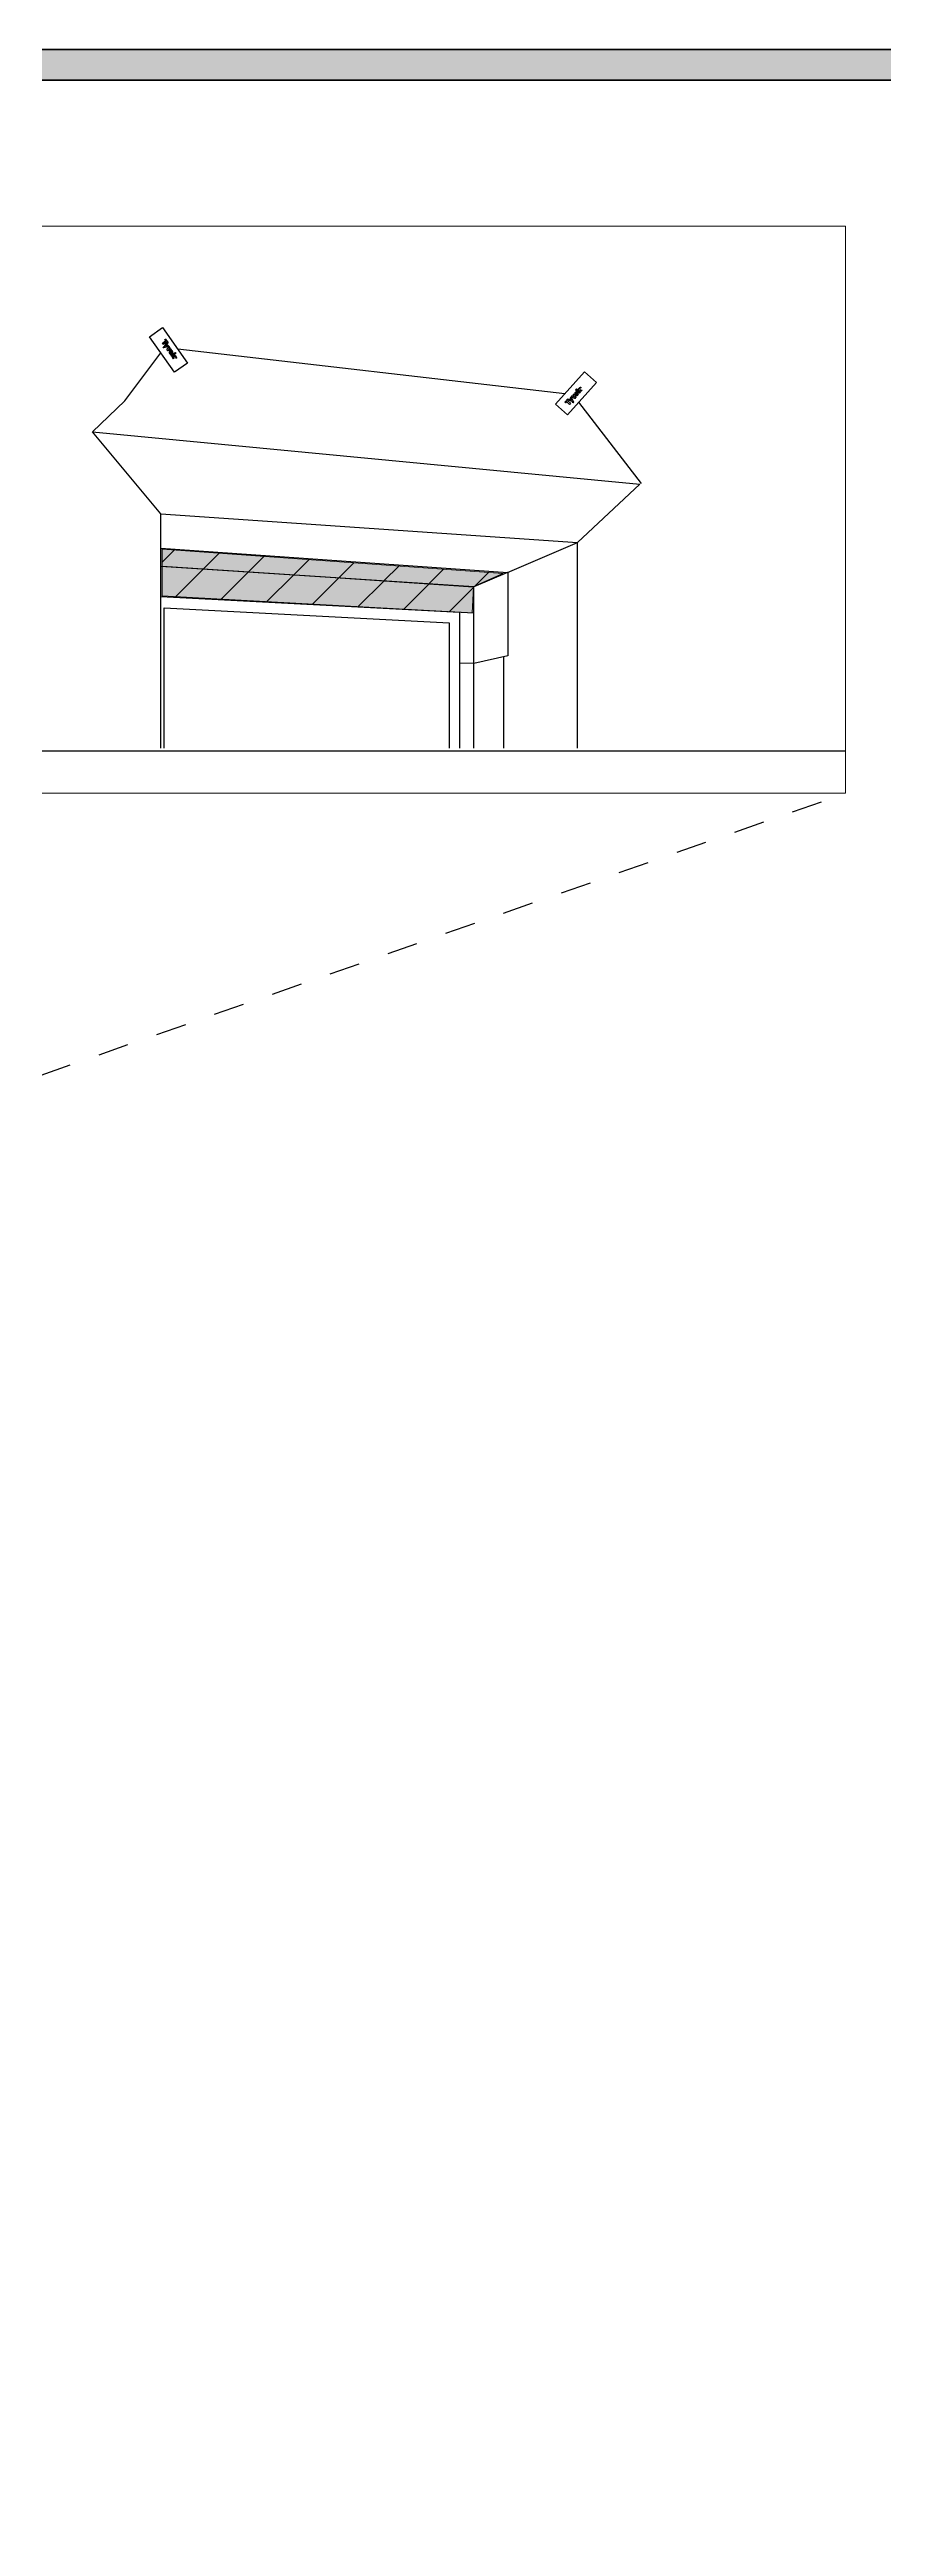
# Model space of a CAD drawing. Extents: x -1328 to 5679, y -4611 to 1603.
# Drawn here: x 1289 to 1534, y -1745 to -1017 of the extents above; entities that cross this region are included whole.
import ezdxf

# ---------------------------------------------------------------- set-up
doc = ezdxf.new("R2010")
doc.units = 0
doc.header["$MEASUREMENT"] = 0
doc.linetypes.add('AI-Linetype-21', pattern=[18.002632, 9.001316, -9.001316])
for name, color, linetype, lineweight in [('-ATI-DETAIL', 7, 'Continuous', 0), ('.ATI-HATCH', 7, 'Continuous', 0), ('G-ANNO-TTLB', 7, 'Continuous', 0), ('Layer 12', 7, 'Continuous', 0), ('TYVEK', 7, 'Continuous', 0), ('X-REF - TRACED', 7, 'Continuous', 0)]:
    doc.layers.add(name, color=color, linetype=linetype, lineweight=lineweight)
pattern_1 = [(45, (0, 0), (-7.071067, 7.07107), [])]

msp = doc.modelspace()

# ---------------------------------------------------------------- hatches: boundary and pattern name
at = {"layer": '.ATI-HATCH', "true_color": 0x808080, "transparency": 33554687}
h = msp.add_hatch(color=8, dxfattribs=at)
edge = h.paths.add_edge_path()
edge.add_spline(control_points=[(1423.23, -1170.37), (1423.23, -1170.37), (1321.34, -1163.2), (1321.34, -1163.2), (1321.34, -1163.2), (1321.34, -1168.66), (1321.34, -1168.66), (1321.34, -1168.66), (1413.33, -1174.59), (1413.33, -1174.59), (1413.33, -1174.59), (1423.23, -1170.37), (1423.23, -1170.37)], knot_values=[0, 0, 0, 0, 1, 1, 1, 2, 2, 2, 3, 3, 3, 4, 4, 4, 4], degree=3, periodic=0)
edge = h.paths.add_edge_path()
edge.add_spline(control_points=[(1413.33, -1174.59), (1413.33, -1174.59), (1321.34, -1168.66), (1321.34, -1168.66), (1321.34, -1168.66), (1321.34, -1177.39), (1321.34, -1177.39), (1321.34, -1177.39), (1413.33, -1182.22), (1413.33, -1182.22), (1413.33, -1182.22), (1413.33, -1174.59), (1413.33, -1174.59)], knot_values=[0, 0, 0, 0, 1, 1, 1, 2, 2, 2, 3, 3, 3, 4, 4, 4, 4], degree=3, periodic=0)
edge.add_line((1413.33, -1174.59), (1413.33, -1174.59))
at = {"layer": 'G-ANNO-TTLB', "true_color": 0xff00ff, "transparency": 33554687}
h = msp.add_hatch(color=6, dxfattribs=at)
edge = h.paths.add_edge_path()
edge.add_spline(control_points=[(1601.48, -3473.69), (1601.48, -3473.69), (-1328.04, -3473.69), (-1328.04, -3473.69), (-1328.04, -3473.69), (-1328.04, -1016.69), (-1328.04, -1016.69), (-1328.04, -1016.69), (1601.48, -1016.69), (1601.48, -1016.69), (1601.48, -1016.69), (1601.48, -3473.69), (1601.48, -3473.69)], knot_values=[0, 0, 0, 0, 1, 1, 1, 2, 2, 2, 3, 3, 3, 4, 4, 4, 4], degree=3, periodic=0)
edge = h.paths.add_edge_path()
edge.add_spline(control_points=[(-1319.04, -1025.69), (-1319.04, -1025.69), (-1319.04, -3464.69), (-1319.04, -3464.69), (-1319.04, -3464.69), (1592.48, -3464.69), (1592.48, -3464.69), (1592.48, -3464.69), (1592.48, -1025.69), (1592.48, -1025.69), (1592.48, -1025.69), (-1319.04, -1025.69), (-1319.04, -1025.69)], knot_values=[0, 0, 0, 0, 1, 1, 1, 2, 2, 2, 3, 3, 3, 4, 4, 4, 4], degree=3, periodic=0)
edge.add_line((-1319.04, -1025.69), (-1319.04, -1025.69))
at = {"layer": 'Layer 12', "true_color": 0x000000, "transparency": 33554687}
h = msp.add_hatch(dxfattribs=at)
h.set_pattern_fill('_U', color=18, scale=10, angle=44.99999, style=2, pattern_type=0)
h.set_pattern_definition(pattern_1)
h.paths.add_polyline_path([(1413.2, -1174.48), (1321.66, -1168.52), (1321.67, -1163.52), (1421.88, -1170.69)])
h = msp.add_hatch(dxfattribs=at)
h.set_pattern_fill('_U', color=18, scale=10, angle=44.99999, style=2, pattern_type=0)
h.set_pattern_definition(pattern_1)
h.paths.add_polyline_path([(1412.84, -1182.22), (1321.66, -1177.27), (1321.66, -1168.52), (1413.2, -1174.68)])

# ---------------------------------------------------------------- linework, layer by layer
at = {"layer": '-ATI-DETAIL', "color": 252, "lineweight": 25, "true_color": 0x848484}
for p, q in [((1324.13, -1105.2), (1323.91, -1105.35)), ((1324.17, -1105.63), (1324.08, -1105.69)), ((1324.17, -1105.63), (1324.59, -1106.23)), ((1324.29, -1105.99), (1324.5, -1106.29)), ((1324.34, -1105.52), (1324.55, -1105.8)), ((1324.59, -1106.23), (1324.72, -1106.14)), ((1443.06, -1118.16), (1443.26, -1118.34)), ((1443.32, -1117.88), (1443.56, -1117.62)), ((1443.48, -1118.03), (1443.96, -1117.48)), ((1443.48, -1118.03), (1443.55, -1118.09)), ((1443.8, -1117.83), (1444.04, -1117.55)), ((1443.96, -1117.48), (1443.84, -1117.37))]:
    msp.add_line(p, q, dxfattribs=at)
for points in [[(1322.73, -1101.76), (1323.51, -1102.86), (1323.25, -1103.04), (1322.98, -1102.67), (1322.01, -1103.35), (1321.77, -1103), (1322.73, -1102.32), (1322.47, -1101.95)], [(1323.74, -1103.99), (1323.99, -1104.34), (1323.53, -1104.91), (1324.23, -1104.68), (1324.45, -1104.99), (1323.37, -1105.27), (1323.11, -1104.91)], [(1325.52, -1105.72), (1325.75, -1106.04), (1324.52, -1106.91), (1324.29, -1106.58)], [(1325, -1106.57), (1325.58, -1106.59), (1325.84, -1106.95), (1325.27, -1106.91), (1325.01, -1107.59), (1324.74, -1107.2)], [(1440.03, -1120.3), (1440.92, -1119.3), (1441.16, -1119.51), (1440.85, -1119.85), (1441.74, -1120.64), (1441.45, -1120.96), (1440.57, -1120.17), (1440.27, -1120.51)], [(1441.97, -1118.82), (1442.26, -1118.49), (1442.92, -1118.81), (1442.53, -1118.18), (1442.78, -1117.9), (1443.31, -1118.88), (1443.01, -1119.22)], [(1443.25, -1116.69), (1443.52, -1116.39), (1444.64, -1117.39), (1444.37, -1117.69)], [(1444.21, -1117.01), (1444.09, -1116.44), (1444.39, -1116.1), (1444.48, -1116.67), (1445.19, -1116.77), (1444.87, -1117.12)]]:
    msp.add_lwpolyline(points, close=True, dxfattribs=at)
for points in [[(1323.02, -1102.97), (1323.27, -1103.32), (1322.82, -1103.89), (1323.52, -1103.67), (1323.73, -1103.97), (1322.21, -1104.34), (1321.99, -1104.03), (1322.39, -1103.94), (1323.01, -1102.96), (1323.02, -1102.97)], [(1441.14, -1119.74), (1441.43, -1119.42), (1442.08, -1119.73), (1441.71, -1119.1), (1441.96, -1118.82), (1442.66, -1120.22), (1442.4, -1120.51), (1442.22, -1120.14), (1441.13, -1119.75), (1441.14, -1119.74)]]:
    msp.add_lwpolyline(points, dxfattribs=at)
for points, knots in [([(1323.91, -1105.35), (1323.71, -1105.61), (1323.76, -1105.98), (1324.02, -1106.18), (1324.15, -1106.28), (1324.33, -1106.32), (1324.5, -1106.29)], [0, 0, 0, 0, 1, 1, 1, 2, 2, 2, 2]), ([(1324.08, -1105.69), (1324.01, -1105.77), (1324.01, -1105.88), (1324.09, -1105.95), (1324.14, -1106.01), (1324.22, -1106.02), (1324.29, -1105.99)], [0, 0, 0, 0, 1, 1, 1, 2, 2, 2, 2]), ([(1324.72, -1106.14), (1324.94, -1105.91), (1324.94, -1105.55), (1324.72, -1105.33), (1324.57, -1105.18), (1324.34, -1105.12), (1324.13, -1105.2)], [0, 0, 0, 0, 1, 1, 1, 2, 2, 2, 2]), ([(1324.55, -1105.8), (1324.64, -1105.76), (1324.68, -1105.66), (1324.64, -1105.57), (1324.6, -1105.48), (1324.5, -1105.43), (1324.41, -1105.47), (1324.38, -1105.48), (1324.36, -1105.5), (1324.34, -1105.52)], [0, 0, 0, 0, 1, 1, 1, 2, 2, 2, 3, 3, 3, 3]), ([(1443.84, -1117.37), (1443.57, -1117.21), (1443.22, -1117.29), (1443.06, -1117.56), (1442.94, -1117.74), (1442.94, -1117.98), (1443.06, -1118.16)], [0, 0, 0, 0, 1, 1, 1, 2, 2, 2, 2]), ([(1443.56, -1117.62), (1443.5, -1117.54), (1443.39, -1117.52), (1443.31, -1117.58), (1443.23, -1117.64), (1443.21, -1117.75), (1443.27, -1117.83), (1443.28, -1117.85), (1443.3, -1117.87), (1443.32, -1117.88)], [0, 0, 0, 0, 1, 1, 1, 2, 2, 2, 3, 3, 3, 3]), ([(1443.26, -1118.34), (1443.55, -1118.48), (1443.9, -1118.35), (1444.04, -1118.05), (1444.11, -1117.89), (1444.11, -1117.71), (1444.04, -1117.55)], [0, 0, 0, 0, 1, 1, 1, 2, 2, 2, 2]), ([(1443.55, -1118.09), (1443.64, -1118.15), (1443.75, -1118.12), (1443.81, -1118.03), (1443.85, -1117.97), (1443.84, -1117.89), (1443.8, -1117.83)], [0, 0, 0, 0, 1, 1, 1, 2, 2, 2, 2])]:
    msp.add_open_spline(points, degree=3, knots=knots, dxfattribs=at)
at = {"layer": '.ATI-HATCH'}
for points in [[(1423.23, -1170.37), (1423.23, -1170.37), (1321.34, -1163.2), (1321.34, -1163.2), (1321.34, -1163.2), (1321.34, -1168.66), (1321.34, -1168.66), (1321.34, -1168.66), (1413.33, -1174.59), (1413.33, -1174.59), (1413.33, -1174.59), (1423.23, -1170.37), (1423.23, -1170.37)], [(1413.33, -1174.59), (1413.33, -1174.59), (1321.34, -1168.66), (1321.34, -1168.66), (1321.34, -1168.66), (1321.34, -1177.39), (1321.34, -1177.39), (1321.34, -1177.39), (1413.33, -1182.22), (1413.33, -1182.22), (1413.33, -1182.22), (1413.33, -1174.59), (1413.33, -1174.59)]]:
    msp.add_open_spline(points, degree=3, knots=[0, 0, 0, 0, 1, 1, 1, 2, 2, 2, 3, 3, 3, 4, 4, 4, 4], dxfattribs=at)
at = {"layer": 'G-ANNO-TTLB', "color": 6, "lineweight": 50, "true_color": 0xff00ff}
for p, q in [((1601.48, -1016.69), (-1328.04, -1016.69)), ((1592.48, -1025.69), (-1319.04, -1025.69)), ((-1319.04, -1025.69), (1592.48, -1025.69))]:
    msp.add_line(p, q, dxfattribs=at)
at = {"layer": 'G-ANNO-TTLB'}
for points in [[(1601.48, -3473.69), (1601.48, -3473.69), (-1328.04, -3473.69), (-1328.04, -3473.69), (-1328.04, -3473.69), (-1328.04, -1016.69), (-1328.04, -1016.69), (-1328.04, -1016.69), (1601.48, -1016.69), (1601.48, -1016.69), (1601.48, -1016.69), (1601.48, -3473.69), (1601.48, -3473.69)], [(-1319.04, -1025.69), (-1319.04, -1025.69), (-1319.04, -3464.69), (-1319.04, -3464.69), (-1319.04, -3464.69), (1592.48, -3464.69), (1592.48, -3464.69), (1592.48, -3464.69), (1592.48, -1025.69), (1592.48, -1025.69), (1592.48, -1025.69), (-1319.04, -1025.69), (-1319.04, -1025.69)]]:
    msp.add_open_spline(points, degree=3, knots=[0, 0, 0, 0, 1, 1, 1, 2, 2, 2, 3, 3, 3, 4, 4, 4, 4], dxfattribs=at)
at = {"layer": 'Layer 12'}
for points in [[(1413.2, -1174.48), (1321.66, -1168.52), (1321.67, -1163.52), (1421.88, -1170.69)], [(1412.84, -1182.22), (1321.66, -1177.27), (1321.66, -1168.52), (1413.2, -1174.68)]]:
    msp.add_lwpolyline(points, close=True, dxfattribs=at)
at = {"layer": 'TYVEK', "color": 1, "lineweight": 25, "true_color": 0xff0000}
for p, q in [((1440.09, -1117.87), (1326.32, -1104.77)), ((1462.64, -1144.22), (1444.22, -1120.32)), ((1301.18, -1129.08), (1462.17, -1144.39)), ((1321.34, -1153.09), (1301.21, -1129.08)), ((1462.17, -1144.39), (1443.79, -1161.59)), ((1321.34, -1221.96), (1321.34, -1153.09)), ((1443.79, -1221.96), (1443.79, -1161.59)), ((1522.58, -1222.93), (1233, -1222.93))]:
    msp.add_line(p, q, dxfattribs=at)
at = {"layer": 'TYVEK', "color": 4, "lineweight": 25, "true_color": 0x00ffff}
for p, q in [((1321.34, -1163.2), (1423.28, -1170.37)), ((1423.23, -1170.37), (1413.33, -1174.59)), ((1423.28, -1170.37), (1423.28, -1194.85)), ((1321.34, -1177.39), (1413.33, -1182.22)), ((1413.29, -1197.15), (1409.13, -1196.99)), ((1423.28, -1194.85), (1413.29, -1197.15)), ((1422.01, -1195.15), (1422.01, -1221.96))]:
    msp.add_line(p, q, dxfattribs=at)
at = {"layer": 'TYVEK', "color": 2, "lineweight": 25, "true_color": 0xffff00}
for p in [(1423.23, -1170.37), (1443.79, -1221.96)]:
    msp.add_line(p, (1443.79, -1161.59), dxfattribs=at)
at = {"layer": 'TYVEK', "color": 3, "lineweight": 25, "true_color": 0x00ff00}
msp.add_line((1406.08, -1198.94), (1406.07, -1221.96), dxfattribs=at)
at = {"layer": 'TYVEK', "color": 18, "linetype": 'AI-Linetype-21', "lineweight": 25, "true_color": 0x000000}
msp.add_line((1133.24, -1371.61), (1522.58, -1235.27), dxfattribs=at)
at = {"layer": 'TYVEK', "color": 18, "lineweight": 20, "true_color": 0x000000}
msp.add_lwpolyline([(1344.12, -1235.27), (1522.58, -1235.27), (1522.58, -1068.62), (1233.41, -1068.62), (1233, -1235.27), (1344.12, -1235.27)], dxfattribs=at)
at = {"layer": 'TYVEK', "color": 2, "lineweight": 25, "true_color": 0xffff00}
for points in [[(1321.83, -1098.41), (1329.18, -1108.81), (1325.33, -1111.53), (1317.98, -1101.13)], [(1449.35, -1114.57), (1440.88, -1124.07), (1437.36, -1120.93), (1445.84, -1111.43)]]:
    msp.add_lwpolyline(points, close=True, dxfattribs=at)
at = {"layer": 'TYVEK', "color": 1, "lineweight": 25, "true_color": 0xff0000}
msp.add_lwpolyline([(1301.21, -1129.08), (1310.74, -1119.97), (1321.32, -1105.86)], dxfattribs=at)
at = {"layer": 'TYVEK', "color": 2, "lineweight": 25, "true_color": 0xffff00}
msp.add_lwpolyline([(1321.34, -1221.96), (1321.34, -1153.09), (1443.79, -1161.59)], dxfattribs=at)
at = {"layer": 'TYVEK', "color": 4, "lineweight": 25, "true_color": 0x00ffff}
msp.add_lwpolyline([(1413.33, -1221.96), (1413.33, -1174.59), (1321.34, -1168.66)], dxfattribs=at)
at = {"layer": 'TYVEK', "color": 3, "lineweight": 25, "true_color": 0x00ff00}
for points in [[(1321.34, -1177.39), (1409.13, -1182), (1409.13, -1221.96)], [(1322.32, -1221.98), (1322.32, -1180.76), (1406.09, -1185.17), (1406.08, -1198.94)]]:
    msp.add_lwpolyline(points, dxfattribs=at)
at = {"layer": 'X-REF - TRACED', "color": 252, "lineweight": 25, "true_color": 0x848484}
for centre in [(1325.84, -1107.25), (1444.68, -1116.04)]:
    msp.add_circle(centre, 0.144, dxfattribs=at)
at = {"layer": 'X-REF - TRACED'}
for points, knots in [([(1322.98, -1102.67), (1322.98, -1102.67), (1323.25, -1103.04), (1323.25, -1103.04), (1323.25, -1103.04), (1323.51, -1102.86), (1323.51, -1102.86), (1323.51, -1102.86), (1322.73, -1101.76), (1322.73, -1101.76), (1322.73, -1101.76), (1322.47, -1101.95), (1322.47, -1101.95), (1322.47, -1101.95), (1322.73, -1102.32), (1322.73, -1102.32), (1322.73, -1102.32), (1321.77, -1103), (1321.77, -1103), (1321.77, -1103), (1322.01, -1103.35), (1322.01, -1103.35), (1322.01, -1103.35), (1322.98, -1102.67), (1322.98, -1102.67)], [0, 0, 0, 0, 1, 1, 1, 2, 2, 2, 3, 3, 3, 4, 4, 4, 5, 5, 5, 6, 6, 6, 7, 7, 7, 8, 8, 8, 8]), ([(1323.73, -1103.97), (1323.73, -1103.97), (1323.52, -1103.67), (1323.52, -1103.67), (1323.52, -1103.67), (1322.82, -1103.89), (1322.82, -1103.89), (1322.82, -1103.89), (1323.27, -1103.32), (1323.27, -1103.32), (1323.27, -1103.32), (1323.01, -1102.96), (1323.01, -1102.96), (1323.01, -1102.96), (1322.39, -1103.94), (1322.39, -1103.94), (1322.39, -1103.94), (1321.99, -1104.03), (1321.99, -1104.03), (1321.99, -1104.03), (1322.21, -1104.34), (1322.21, -1104.34), (1322.21, -1104.34), (1323.73, -1103.97), (1323.73, -1103.97), (1323.73, -1103.97), (1323.73, -1103.97), (1323.73, -1103.97)], [0, 0, 0, 0, 1, 1, 1, 2, 2, 2, 3, 3, 3, 4, 4, 4, 5, 5, 5, 6, 6, 6, 7, 7, 7, 8, 8, 8, 9, 9, 9, 9]), ([(1323.53, -1104.91), (1323.53, -1104.91), (1323.99, -1104.34), (1323.99, -1104.34), (1323.99, -1104.34), (1323.74, -1103.99), (1323.74, -1103.99), (1323.74, -1103.99), (1323.11, -1104.91), (1323.11, -1104.91), (1323.11, -1104.91), (1323.37, -1105.27), (1323.37, -1105.27), (1323.37, -1105.27), (1324.45, -1104.99), (1324.45, -1104.99), (1324.45, -1104.99), (1324.23, -1104.68), (1324.23, -1104.68), (1324.23, -1104.68), (1323.53, -1104.91), (1323.53, -1104.91), (1323.53, -1104.91), (1323.53, -1104.91), (1323.53, -1104.91)], [0, 0, 0, 0, 1, 1, 1, 2, 2, 2, 3, 3, 3, 4, 4, 4, 5, 5, 5, 6, 6, 6, 7, 7, 7, 8, 8, 8, 8]), ([(1324.17, -1105.63), (1324.17, -1105.63), (1324.59, -1106.23), (1324.59, -1106.23), (1324.59, -1106.23), (1324.72, -1106.14), (1324.72, -1106.14), (1324.72, -1106.14), (1324.13, -1105.2), (1324.13, -1105.2), (1324.13, -1105.2), (1323.91, -1105.35), (1323.91, -1105.35), (1323.91, -1105.35), (1324.5, -1106.29), (1324.5, -1106.29), (1324.5, -1106.29), (1324.29, -1105.99), (1324.29, -1105.99), (1324.29, -1105.99), (1324.08, -1105.69), (1324.08, -1105.69), (1324.08, -1105.69), (1324.17, -1105.63), (1324.17, -1105.63)], [0, 0, 0, 0, 1, 1, 1, 2, 2, 2, 3, 3, 3, 4, 4, 4, 5, 5, 5, 6, 6, 6, 7, 7, 7, 8, 8, 8, 8]), ([(1324.29, -1106.58), (1324.29, -1106.58), (1324.52, -1106.91), (1324.52, -1106.91), (1324.52, -1106.91), (1325.75, -1106.04), (1325.75, -1106.04), (1325.75, -1106.04), (1325.52, -1105.72), (1325.52, -1105.72), (1325.52, -1105.72), (1324.29, -1106.58), (1324.29, -1106.58)], [0, 0, 0, 0, 1, 1, 1, 2, 2, 2, 3, 3, 3, 4, 4, 4, 4]), ([(1324.34, -1105.52), (1324.34, -1105.52), (1324.55, -1105.8), (1324.55, -1105.8), (1324.55, -1105.8), (1324.34, -1105.52), (1324.34, -1105.52)], [0, 0, 0, 0, 1, 1, 1, 2, 2, 2, 2]), ([(1325.27, -1106.91), (1325.27, -1106.91), (1325.84, -1106.95), (1325.84, -1106.95), (1325.84, -1106.95), (1325.58, -1106.59), (1325.58, -1106.59), (1325.58, -1106.59), (1325, -1106.57), (1325, -1106.57), (1325, -1106.57), (1324.74, -1107.2), (1324.74, -1107.2), (1324.74, -1107.2), (1325.01, -1107.59), (1325.01, -1107.59), (1325.01, -1107.59), (1325.27, -1106.91), (1325.27, -1106.91)], [0, 0, 0, 0, 1, 1, 1, 2, 2, 2, 3, 3, 3, 4, 4, 4, 5, 5, 5, 6, 6, 6, 6]), ([(1440.85, -1119.85), (1440.85, -1119.85), (1441.16, -1119.51), (1441.16, -1119.51), (1441.16, -1119.51), (1440.92, -1119.3), (1440.92, -1119.3), (1440.92, -1119.3), (1440.03, -1120.3), (1440.03, -1120.3), (1440.03, -1120.3), (1440.27, -1120.51), (1440.27, -1120.51), (1440.27, -1120.51), (1440.57, -1120.17), (1440.57, -1120.17), (1440.57, -1120.17), (1441.45, -1120.96), (1441.45, -1120.96), (1441.45, -1120.96), (1441.74, -1120.64), (1441.74, -1120.64), (1441.74, -1120.64), (1440.85, -1119.85), (1440.85, -1119.85)], [0, 0, 0, 0, 1, 1, 1, 2, 2, 2, 3, 3, 3, 4, 4, 4, 5, 5, 5, 6, 6, 6, 7, 7, 7, 8, 8, 8, 8]), ([(1441.96, -1118.82), (1441.96, -1118.82), (1441.71, -1119.1), (1441.71, -1119.1), (1441.71, -1119.1), (1442.08, -1119.73), (1442.08, -1119.73), (1442.08, -1119.73), (1441.43, -1119.42), (1441.43, -1119.42), (1441.43, -1119.42), (1441.13, -1119.75), (1441.13, -1119.75), (1441.13, -1119.75), (1442.22, -1120.14), (1442.22, -1120.14), (1442.22, -1120.14), (1442.4, -1120.51), (1442.4, -1120.51), (1442.4, -1120.51), (1442.66, -1120.22), (1442.66, -1120.22), (1442.66, -1120.22), (1441.96, -1118.82), (1441.96, -1118.82), (1441.96, -1118.82), (1441.96, -1118.82), (1441.96, -1118.82)], [0, 0, 0, 0, 1, 1, 1, 2, 2, 2, 3, 3, 3, 4, 4, 4, 5, 5, 5, 6, 6, 6, 7, 7, 7, 8, 8, 8, 9, 9, 9, 9]), ([(1442.92, -1118.81), (1442.92, -1118.81), (1442.26, -1118.49), (1442.26, -1118.49), (1442.26, -1118.49), (1441.97, -1118.82), (1441.97, -1118.82), (1441.97, -1118.82), (1443.01, -1119.22), (1443.01, -1119.22), (1443.01, -1119.22), (1443.31, -1118.88), (1443.31, -1118.88), (1443.31, -1118.88), (1442.78, -1117.9), (1442.78, -1117.9), (1442.78, -1117.9), (1442.53, -1118.18), (1442.53, -1118.18), (1442.53, -1118.18), (1442.92, -1118.81), (1442.92, -1118.81), (1442.92, -1118.81), (1442.92, -1118.81), (1442.92, -1118.81)], [0, 0, 0, 0, 1, 1, 1, 2, 2, 2, 3, 3, 3, 4, 4, 4, 5, 5, 5, 6, 6, 6, 7, 7, 7, 8, 8, 8, 8]), ([(1443.48, -1118.03), (1443.48, -1118.03), (1443.96, -1117.48), (1443.96, -1117.48), (1443.96, -1117.48), (1443.84, -1117.37), (1443.84, -1117.37), (1443.84, -1117.37), (1443.06, -1118.16), (1443.06, -1118.16), (1443.06, -1118.16), (1443.26, -1118.34), (1443.26, -1118.34), (1443.26, -1118.34), (1444.04, -1117.55), (1444.04, -1117.55), (1444.04, -1117.55), (1443.8, -1117.83), (1443.8, -1117.83), (1443.8, -1117.83), (1443.55, -1118.09), (1443.55, -1118.09), (1443.55, -1118.09), (1443.48, -1118.03), (1443.48, -1118.03)], [0, 0, 0, 0, 1, 1, 1, 2, 2, 2, 3, 3, 3, 4, 4, 4, 5, 5, 5, 6, 6, 6, 7, 7, 7, 8, 8, 8, 8]), ([(1444.37, -1117.69), (1444.37, -1117.69), (1444.64, -1117.39), (1444.64, -1117.39), (1444.64, -1117.39), (1443.52, -1116.39), (1443.52, -1116.39), (1443.52, -1116.39), (1443.25, -1116.69), (1443.25, -1116.69), (1443.25, -1116.69), (1444.37, -1117.69), (1444.37, -1117.69)], [0, 0, 0, 0, 1, 1, 1, 2, 2, 2, 3, 3, 3, 4, 4, 4, 4]), ([(1443.32, -1117.88), (1443.32, -1117.88), (1443.56, -1117.62), (1443.56, -1117.62), (1443.56, -1117.62), (1443.32, -1117.88), (1443.32, -1117.88)], [0, 0, 0, 0, 1, 1, 1, 2, 2, 2, 2]), ([(1444.48, -1116.67), (1444.48, -1116.67), (1444.39, -1116.1), (1444.39, -1116.1), (1444.39, -1116.1), (1444.09, -1116.44), (1444.09, -1116.44), (1444.09, -1116.44), (1444.21, -1117.01), (1444.21, -1117.01), (1444.21, -1117.01), (1444.87, -1117.12), (1444.87, -1117.12), (1444.87, -1117.12), (1445.19, -1116.77), (1445.19, -1116.77), (1445.19, -1116.77), (1444.48, -1116.67), (1444.48, -1116.67)], [0, 0, 0, 0, 1, 1, 1, 2, 2, 2, 3, 3, 3, 4, 4, 4, 5, 5, 5, 6, 6, 6, 6])]:
    msp.add_open_spline(points, degree=3, knots=knots, dxfattribs=at)

# ---------------------------------------------------------------- texts
at = {"layer": 'X-REF - TRACED', "char_height": 0.2, "attachment_point": 7}
for s, insert, rotation in [('\\C252;\\c8684676;\\FMyriad Pro|b0|i0|c1;\\H0.395149;\\W1.000001;R', (1325.73, -1107.2), 305.24821), ('\\C252;\\c8684676;\\FMyriad Pro|b0|i0|c1;\\H0.395150;\\W1.000002;R', (1444.65, -1116.25), 48.25098)]:
    msp.add_mtext(s, dxfattribs=dict(at, insert=insert, rotation=rotation))

doc.saveas('drawing.dxf')
